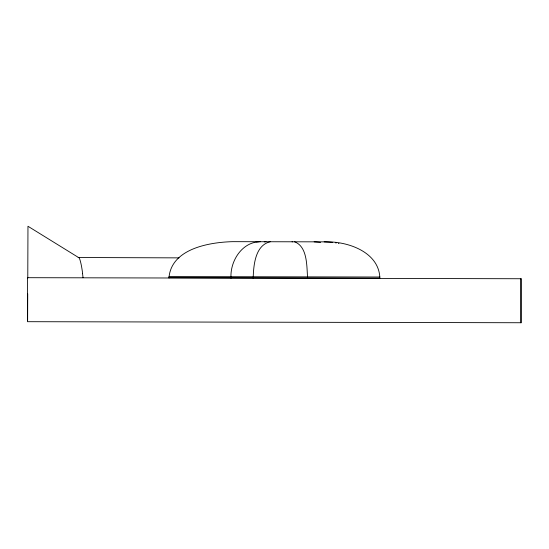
<?xml version="1.0" encoding="UTF-8"?>
<svg xmlns="http://www.w3.org/2000/svg" width="549" height="549" viewBox="0 0 549 549"><rect width="100%" height="100%" fill="white"/><g stroke="black" fill="none" stroke-linecap="round" stroke-linejoin="round"><path stroke-width="0.82" d="M168.968 277.691L379.867 278.137C379.139 252.416 348.704 241.594 326.792 241.862L232.714 241.663C209.293 242.233 171.068 248.738 168.968 277.993M307.605 277.979C306.671 266.34 307.694 246.721 294.559 241.793M520.404 322.743L520.5 278.741M27.628 320.486L27.724 293.79M27.779 278.096L27.965 226.257L78.582 257.543A15.063 1.887 82.5 0 1 82.46 272.263L82.59 273.56M264.206 241.841L266.011 241.732M256.308 241.828L258.833 241.718M260.384 241.718C242.006 241.738 229.942 261.242 230.999 278.123M270.28 241.738C255.155 245.211 253.556 265.318 253.185 278.171M168.975 276.579L379.867 277.025M179.049 257.872L78.473 257.515A14.631 2.018 82.3 0 0 78.157 257.646M324.157 241.855L332.721 242.397M314.131 241.834L320.561 242.37M292.047 241.786L292.555 241.834M335.309 242.768L336.338 242.946M338.404 243.344L338.918 243.461M82.535 273.532A14.837 1.784 81.7 0 1 83.023 277.691M27.546 277.691L27.45 321.693L521.454 322.743L521.55 278.741L27.546 277.691"/></g></svg>
